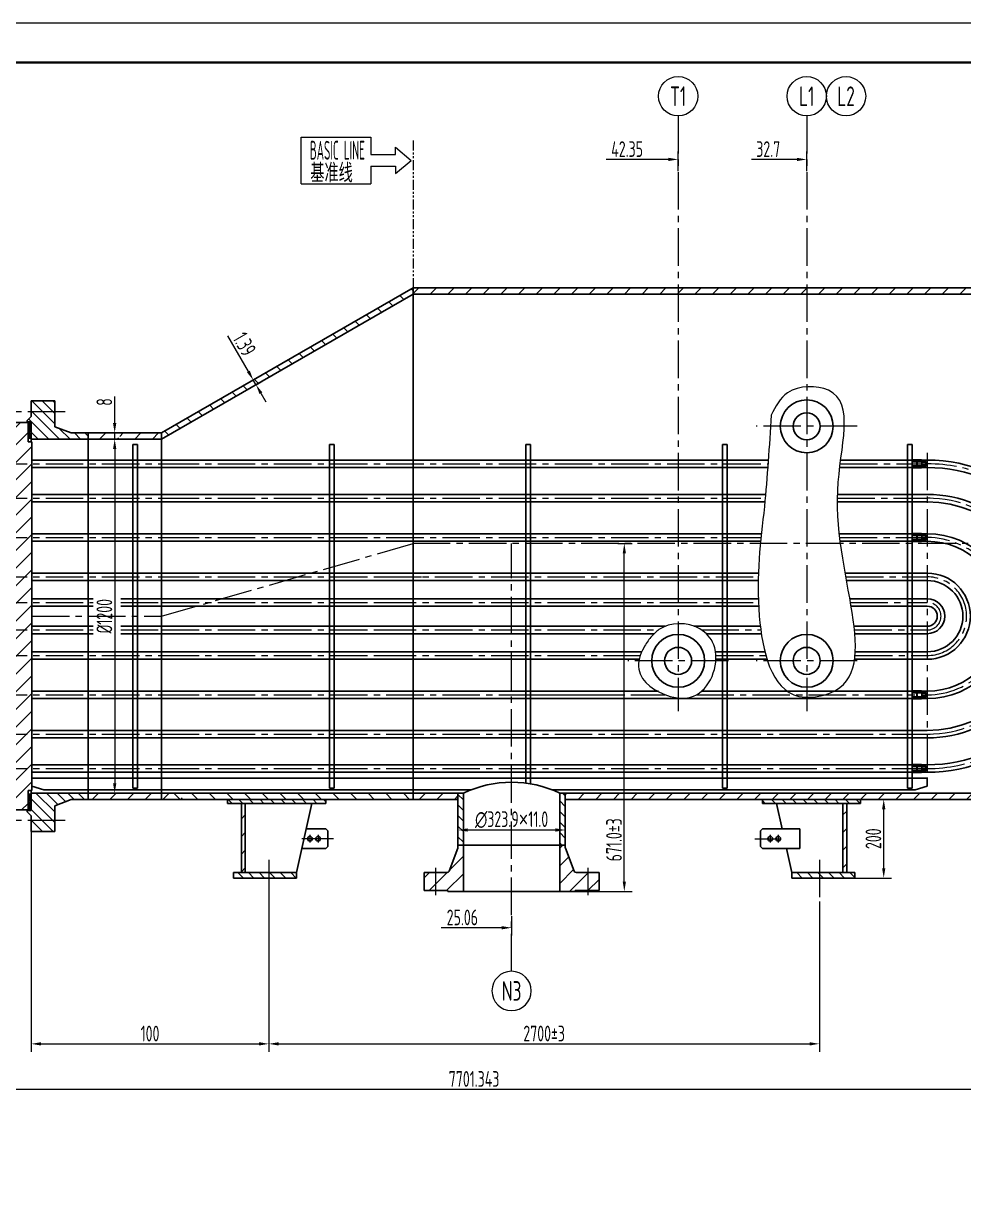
# Model space of a CAD drawing. Header units: millimetres. Extents: x 5765 to 6606, y -201 to 393.
# Drawn here: x 5956.1 to 6195.3, y 98 to 393.4 of the extents above; entities that cross this region are included whole.
import ezdxf
from ezdxf.enums import TextEntityAlignment as Align

# ---------------------------------------------------------------- set-up
doc = ezdxf.new("R2010")
doc.units = ezdxf.units.MM
doc.linetypes.add('CENTER2', pattern=[28.575, 19.05, -3.175, 3.175, -3.175])
doc.linetypes.add('PHANTOMX2', pattern=[5, 2.5, -0.5, 0.5, -0.5, 0.5, -0.5])
for name, color, linetype, lineweight in [('1粗实线', 7, 'Continuous', 35), ('2细实线', 3, 'Continuous', 13), ('3中心线', 1, 'CENTER2', 13), ('5（双点划线）', 2, 'PHANTOMX2', 20), ('6剖面线', 6, 'Continuous', 13), ('7文本', 2, 'Continuous', 13), ('8标注', 3, 'Continuous', 13), ('9图表', 4, 'Continuous', 13)]:
    doc.layers.add(name, color=color, linetype=linetype, lineweight=lineweight)
doc.styles.add('lanpec', font='bpec_e.shx', dxfattribs={"width": 0.75, "bigfont": 'hztxt.shx'})
doc.styles.add('lanpec-dim', font='bpec_e.shx', dxfattribs={"width": 0.75})
doc.dimstyles.new('lanpec', dxfattribs={"dimtxt": 4, "dimasz": 2.5, "dimexe": 2, "dimexo": 0, "dimtad": 1, "dimdsep": 46, "dimtxsty": 'lanpec-dim', "dimcen": 2.5, "dimclrd": 256, "dimclre": 256, "dimclrt": 256, "dimazin": 0, "dimtfac": 1, "dimtmove": 0, "dimatfit": 3, "dimfxl": 1, "dimlwd": -1, "dimlwe": -1, "dimarcsym": 0})
doc.dimstyles.new('lanpec$0', dxfattribs={"dimscale": 10, "dimtxt": 4, "dimasz": 2.5, "dimexe": 2, "dimexo": 0, "dimtad": 1, "dimdec": 1, "dimdsep": 46, "dimtxsty": 'lanpec-dim', "dimcen": 0.09, "dimclrd": 256, "dimclre": 256, "dimclrt": 256, "dimadec": 1, "dimazin": 0, "dimtfac": 0.707, "dimtdec": 1, "dimtmove": 0, "dimatfit": 3, "dimfxl": 1, "dimarcsym": 0})
pattern_1 = [(45, (-44.27, 3.9925), (-2.245064, 2.245064), [])]
pattern_2 = [(135, (4742.9942, 1221.4989), (-1.3470384, -1.3470384), [])]

# ---------------------------------------------------------------- blocks, each defined once
blk = doc.blocks.new('A1')
at = {"layer": '1粗实线'}
blk.add_lwpolyline([(-816, 10), (-10, 10), (-10, 584), (-816, 584)], close=True, dxfattribs=at)
at = {"layer": '9图表'}
blk.add_lwpolyline([(-841, 0), (0, 0), (0, 594), (-841, 594)], close=True, dxfattribs=at)
blk = doc.blocks.new('*D56')
at = {"layer": '8标注', "transparency": 16777216}
for p, q in [((6283.61, 261.1), (6283.61, 120.33)), ((5857.9, 242.64), (5857.9, 120.33)), ((5860.4, 122.33), (6281.11, 122.33))]:
    blk.add_line(p, q, dxfattribs=at)
for points in [[(5860.4, 122.75), (5860.4, 121.91), (5857.9, 122.33)], [(6281.11, 122.75), (6281.11, 121.91), (6283.61, 122.33)]]:
    blk.add_solid(points, dxfattribs=at)
at = {"layer": 'Defpoints', "color": 0, "transparency": 16777216}
for p in [(6283.61, 261.1), (5857.9, 242.64), (6283.61, 122.33)]:
    blk.add_point(p, dxfattribs=at)
at = {"layer": '8标注', "transparency": 16777216, "insert": (6070.75, 124.95), "char_height": 4, "attachment_point": 5, "style": 'lanpec-dim'}
blk.add_mtext('7701.343', dxfattribs=at)
blk = doc.blocks.new('管口号')
at = {"layer": '2细实线'}
blk.add_circle((0, 5), 5, dxfattribs=at)
at = {"layer": '7文本', "style": 'lanpec', "width": 0.75}
blk.add_attdef('N', text='', height=5, dxfattribs=at).set_placement((0, 5), align=Align.MIDDLE_CENTER)
blk = doc.blocks.new('*D54')
at = {"layer": '8标注', "transparency": 16777216}
for p, q in [((6107.35, 261.1), (6110.96, 261.1)), ((6108.96, 175.14), (6108.96, 258.6)), ((6096.49, 172.64), (6110.96, 172.64))]:
    blk.add_line(p, q, dxfattribs=at)
for points in [[(6108.55, 258.6), (6109.38, 258.6), (6108.96, 261.1)], [(6108.55, 175.14), (6109.38, 175.14), (6108.96, 172.64)]]:
    blk.add_solid(points, dxfattribs=at)
at = {"layer": 'Defpoints', "color": 0, "transparency": 16777216}
for p in [(6107.35, 261.1), (6108.96, 261.1), (6096.49, 172.64)]:
    blk.add_point(p, dxfattribs=at)
at = {"layer": '8标注', "transparency": 16777216, "insert": (6106.34, 185.75), "char_height": 4, "attachment_point": 5, "rotation": 90, "style": 'lanpec-dim'}
blk.add_mtext('671.0±3', dxfattribs=at)
blk = doc.blocks.new('*D60')
at = {"layer": '8标注', "transparency": 16777216}
for p, q in [((5958.1, 187.89), (5958.1, 131.87)), ((6018.56, 175.29), (6018.56, 131.87)), ((5960.6, 133.87), (6016.06, 133.87))]:
    blk.add_line(p, q, dxfattribs=at)
for points in [[(5960.6, 134.29), (5960.6, 133.45), (5958.1, 133.87)], [(6016.06, 134.29), (6016.06, 133.45), (6018.56, 133.87)]]:
    blk.add_solid(points, dxfattribs=at)
at = {"layer": 'Defpoints', "color": 0, "transparency": 16777216}
for p in [(5958.1, 187.89), (6018.56, 175.29), (6018.56, 133.87)]:
    blk.add_point(p, dxfattribs=at)
at = {"layer": '8标注', "transparency": 16777216, "insert": (5988.33, 136.49), "char_height": 4, "attachment_point": 5, "style": 'lanpec-dim'}
blk.add_mtext('100', dxfattribs=at)
blk = doc.blocks.new('*D61')
at = {"layer": '8标注', "transparency": 16777216}
for p, q in [((6018.56, 169.92), (6018.56, 131.87)), ((6158.57, 170.1), (6158.57, 131.87)), ((6021.06, 133.87), (6156.07, 133.87))]:
    blk.add_line(p, q, dxfattribs=at)
for points in [[(6021.06, 134.29), (6021.06, 133.45), (6018.56, 133.87)], [(6156.07, 134.29), (6156.07, 133.45), (6158.57, 133.87)]]:
    blk.add_solid(points, dxfattribs=at)
at = {"layer": 'Defpoints', "color": 0, "transparency": 16777216}
for p in [(6018.56, 169.92), (6158.57, 170.1), (6158.57, 133.87)]:
    blk.add_point(p, dxfattribs=at)
at = {"layer": '8标注', "transparency": 16777216, "insert": (6088.57, 136.5), "char_height": 4, "attachment_point": 5, "style": 'lanpec-dim'}
blk.add_mtext('2700%%P3', dxfattribs=at)
blk = doc.blocks.new('*D70')
at = {"layer": '8标注', "transparency": 16777216}
for p, q in [((6169.07, 196.04), (6176.94, 196.04)), ((6174.94, 178.54), (6174.94, 193.54)), ((6167.57, 176.04), (6176.94, 176.04))]:
    blk.add_line(p, q, dxfattribs=at)
for points in [[(6174.53, 193.54), (6175.36, 193.54), (6174.94, 196.04)], [(6174.53, 178.54), (6175.36, 178.54), (6174.94, 176.04)]]:
    blk.add_solid(points, dxfattribs=at)
at = {"layer": 'Defpoints', "color": 0, "transparency": 16777216}
for p in [(6169.07, 196.04), (6174.94, 196.04), (6167.57, 176.04)]:
    blk.add_point(p, dxfattribs=at)
at = {"layer": '8标注', "transparency": 16777216, "insert": (6172.32, 186.04), "char_height": 4, "attachment_point": 5, "rotation": 90, "style": 'lanpec-dim'}
blk.add_mtext('200', dxfattribs=at)
blk = doc.blocks.new('*D63')
at = {"layer": '8标注', "transparency": 16777216}
for p, q in [((6155.35, 355.84), (6155.35, 360.8)), ((6152.85, 358.8), (6141.33, 358.8))]:
    blk.add_line(p, q, dxfattribs=at)
blk.add_solid([(6152.85, 359.22), (6152.85, 358.39), (6155.35, 358.8)], dxfattribs=at)
at = {"layer": 'Defpoints', "color": 0, "transparency": 16777216}
for p in [(6155.35, 358.8), (6122.65, 355.84), (6155.35, 355.84)]:
    blk.add_point(p, dxfattribs=at)
at = {"layer": '8标注', "transparency": 16777216, "insert": (6145.57, 361.43), "char_height": 4, "attachment_point": 5, "style": 'lanpec-dim'}
blk.add_mtext('32.7', dxfattribs=at)
blk = doc.blocks.new('_None')
blk = doc.blocks.new('*D64')
at = {"layer": '8标注', "transparency": 16777216}
for p, q in [((6219.43, 355.84), (6219.43, 360.8)), ((6216.93, 358.8), (6198.54, 358.8))]:
    blk.add_line(p, q, dxfattribs=at)
blk.add_solid([(6216.93, 359.22), (6216.93, 358.39), (6219.43, 358.8)], dxfattribs=at)
at = {"layer": 'Defpoints', "color": 0, "transparency": 16777216}
for p in [(6219.43, 358.8), (6155.35, 355.84), (6219.43, 355.84)]:
    blk.add_point(p, dxfattribs=at)
at = {"layer": '8标注', "transparency": 16777216, "insert": (6203.83, 361.43), "char_height": 4, "attachment_point": 5, "style": 'lanpec-dim'}
blk.add_mtext('64.08', dxfattribs=at)
blk = doc.blocks.new('*D65')
at = {"layer": '8标注', "transparency": 16777216}
for p, q in [((5979.34, 287.64), (5981.34, 287.64)), ((5979.34, 285.14), (5979.34, 200.14)), ((5979.34, 197.64), (5981.34, 197.64))]:
    blk.add_line(p, q, dxfattribs=at)
for points in [[(5978.92, 285.14), (5979.76, 285.14), (5979.34, 287.64)], [(5978.92, 200.14), (5979.76, 200.14), (5979.34, 197.64)]]:
    blk.add_solid(points, dxfattribs=at)
at = {"layer": 'Defpoints', "color": 0, "transparency": 16777216}
for p in [(5979.34, 287.64), (5979.34, 197.64), (5979.34, 197.64)]:
    blk.add_point(p, dxfattribs=at)
at = {"layer": '8标注', "transparency": 16777216, "insert": (5976.72, 242.64), "char_height": 4, "attachment_point": 5, "rotation": 90, "style": 'lanpec-dim'}
blk.add_mtext('%%C1200', dxfattribs=at)
blk = doc.blocks.new('*D66')
at = {"layer": '8标注', "transparency": 16777216}
for p, q in [((5979.34, 291.74), (5979.34, 298.51)), ((5981.76, 289.24), (5977.34, 289.24)), ((5981.81, 287.64), (5977.34, 287.64)), ((5979.34, 287.64), (5979.34, 289.24)), ((5979.34, 285.14), (5979.34, 282.64))]:
    blk.add_line(p, q, dxfattribs=at)
for points in [[(5978.92, 291.74), (5979.76, 291.74), (5979.34, 289.24)], [(5978.92, 285.14), (5979.76, 285.14), (5979.34, 287.64)]]:
    blk.add_solid(points, dxfattribs=at)
at = {"layer": 'Defpoints', "color": 0, "transparency": 16777216}
for p in [(5979.34, 289.24), (5981.76, 289.24), (5981.81, 287.64)]:
    blk.add_point(p, dxfattribs=at)
at = {"layer": '8标注', "transparency": 16777216, "insert": (5976.71, 297.11), "char_height": 4, "attachment_point": 5, "rotation": 90, "style": 'lanpec-dim'}
blk.add_mtext('8', dxfattribs=at)
blk = doc.blocks.new('*D68')
at = {"layer": '8标注', "transparency": 16777216}
for p, q in [((6066.65, 188.26), (6066.65, 190.26)), ((6093.95, 189.56), (6093.95, 186.26)), ((6069.15, 188.26), (6091.45, 188.26))]:
    blk.add_line(p, q, dxfattribs=at)
for points in [[(6069.15, 188.67), (6069.15, 187.84), (6066.65, 188.26)], [(6091.45, 188.67), (6091.45, 187.84), (6093.95, 188.26)]]:
    blk.add_solid(points, dxfattribs=at)
at = {"layer": 'Defpoints', "color": 0, "transparency": 16777216}
for p in [(6093.95, 189.56), (6066.65, 188.26), (6093.95, 188.26)]:
    blk.add_point(p, dxfattribs=at)
at = {"layer": '8标注', "transparency": 16777216, "insert": (6080.3, 190.88), "char_height": 4, "attachment_point": 5, "style": 'lanpec-dim'}
blk.add_mtext('∅323.9{\\fArial|b0|i0|c0|p34;×}11.0', dxfattribs=at)
blk = doc.blocks.new('*D72')
at = {"layer": '8标注', "transparency": 16777216}
for p, q in [((6013.34, 304.86), (6008.08, 313.98)), ((6014.59, 302.7), (6016.33, 303.7)), ((6015.29, 301.5), (6014.59, 302.7)), ((6015.29, 301.5), (6017.02, 302.5)), ((6016.54, 299.33), (6017.79, 297.17))]:
    blk.add_line(p, q, dxfattribs=at)
for points in [[(6013.71, 305.07), (6012.98, 304.65), (6014.59, 302.7)], [(6016.9, 299.54), (6016.18, 299.12), (6015.29, 301.5)]]:
    blk.add_solid(points, dxfattribs=at)
at = {"layer": 'Defpoints', "color": 0, "transparency": 16777216}
for p in [(6014.59, 302.7), (6014.59, 302.7), (6015.29, 301.5)]:
    blk.add_point(p, dxfattribs=at)
at = {"layer": '8标注', "transparency": 16777216, "insert": (6012.36, 311.81), "char_height": 4, "attachment_point": 5, "rotation": 300, "style": 'lanpec-dim'}
blk.add_mtext('1.39', dxfattribs=at)
blk = doc.blocks.new('*D69')
at = {"layer": '8标注', "transparency": 16777216}
for p, q in [((6122.65, 355.84), (6122.65, 360.8)), ((6120.15, 358.8), (6104.32, 358.8))]:
    blk.add_line(p, q, dxfattribs=at)
blk.add_solid([(6120.15, 359.22), (6120.15, 358.39), (6122.65, 358.8)], dxfattribs=at)
at = {"layer": 'Defpoints', "color": 0, "transparency": 16777216}
for p in [(6122.65, 358.8), (6080.3, 355.84), (6122.65, 355.84)]:
    blk.add_point(p, dxfattribs=at)
at = {"layer": '8标注', "transparency": 16777216, "insert": (6109.67, 361.43), "char_height": 4, "attachment_point": 5, "style": 'lanpec-dim'}
blk.add_mtext('42.35', dxfattribs=at)
blk = doc.blocks.new('*D74')
at = {"layer": '8标注', "transparency": 16777216}
for p, q in [((6080.3, 166.36), (6080.3, 161.4)), ((6077.8, 163.4), (6062.42, 163.4))]:
    blk.add_line(p, q, dxfattribs=at)
blk.add_solid([(6077.8, 163.81), (6077.8, 162.98), (6080.3, 163.4)], dxfattribs=at)
at = {"layer": 'Defpoints', "color": 0, "transparency": 16777216}
for p in [(6055.24, 166.36), (6080.3, 166.36), (6080.3, 163.4)]:
    blk.add_point(p, dxfattribs=at)
at = {"layer": '8标注', "transparency": 16777216, "insert": (6067.77, 166.02), "char_height": 4, "attachment_point": 5, "style": 'lanpec-dim'}
blk.add_mtext('25.06', dxfattribs=at)
blk = doc.blocks.new('*D75')
at = {"layer": '8标注', "transparency": 16777216}
for p, q in [((6219.4, 161.25), (6219.4, 166.22)), ((6216.9, 164.22), (6198.51, 164.22))]:
    blk.add_line(p, q, dxfattribs=at)
blk.add_solid([(6216.9, 164.63), (6216.9, 163.8), (6219.4, 164.22)], dxfattribs=at)
at = {"layer": 'Defpoints', "color": 0, "transparency": 16777216}
for p in [(6219.4, 164.22), (6155.32, 161.25), (6219.4, 161.25)]:
    blk.add_point(p, dxfattribs=at)
at = {"layer": '8标注', "transparency": 16777216, "insert": (6203.8, 166.84), "char_height": 4, "attachment_point": 5, "style": 'lanpec-dim'}
blk.add_mtext('64.08', dxfattribs=at)

msp = doc.modelspace()

# ---------------------------------------------------------------- hatches: boundary and pattern name
at = {"layer": '6剖面线'}
h = msp.add_hatch(dxfattribs=at)
h.set_pattern_fill('ANSI31', color=256, angle=90, style=0)
h.set_pattern_definition([(135, (-44.27, 3.9925), (-2.245064, -2.245064), [])])
h.paths.add_polyline_path([(6055.24, 324.562), (6055.24, 326.162), (5991.282, 289.236), (5991.282, 287.636)])
h.paths.add_polyline_path([(6055.24, 197.636), (5991.282, 197.636), (5991.282, 196.036), (6055.24, 196.036)])
h = msp.add_hatch(dxfattribs=at)
h.set_pattern_fill('ANSI31', color=256, style=0)
h.set_pattern_definition(pattern_1)
h.paths.add_polyline_path([(6055.24, 326.162), (6055.24, 324.562), (6066.65, 324.562), (6066.65, 326.162)])
h.paths.add_polyline_path([(6155.35, 324.562), (6155.35, 326.162), (6122.65, 326.162), (6122.65, 324.562)])
h.paths.add_polyline_path([(6122.65, 324.562), (6122.65, 326.162), (6066.74, 326.162), (6066.74, 324.562), (6104.2, 324.562)])
h.paths.add_polyline_path([(6155.35, 326.162), (6155.35, 324.562), (6217.296, 324.562), (6217.296, 326.162)])
edge = h.paths.add_edge_path()
edge.add_arc((6229.393, 325.783), 1.221, 215, 325)
edge.add_arc((6231.393, 325.783), 1.221, 215, 325)
edge.add_arc((6233.393, 325.783), 1.221, 215, 325)
edge.add_arc((6235.393, 325.783), 1.221, 215, 325)
edge.add_arc((6237.393, 325.783), 1.221, 215, 325)
edge.add_arc((6239.393, 325.783), 1.221, 215, 325)
edge.add_arc((6241.393, 325.783), 1.221, 215, 325)
edge.add_arc((6243.393, 325.783), 1.221, 215, 325)
edge.add_arc((6245.393, 325.783), 1.221, 215, 325)
edge.add_arc((6247.308, 325.798), 1.161, 218.01279, 293.62705)
edge.add_line((6247.773, 324.734), (6247.773, 326.162))
edge.add_line((6247.773, 326.162), (6223.669, 326.162))
edge.add_arc((6224.583, 325.993), 0.93, 169.50347, 258.19859)
edge.add_arc((6225.393, 325.783), 1.221, 215, 325)
edge.add_arc((6227.393, 325.783), 1.221, 215, 325)
edge = h.paths.add_edge_path()
edge.add_arc((6225.393, 325.783), 1.221, 215, 270.0687, ccw=False)
edge.add_arc((6224.583, 325.993), 0.93, 169.50347, 258.19859, ccw=False)
edge.add_line((6223.669, 326.162), (6221.568, 326.162))
edge.add_line((6221.568, 326.162), (6221.568, 324.562))
edge.add_line((6221.568, 324.562), (6225.394, 324.562))
h = msp.add_hatch(dxfattribs=at)
h.set_pattern_fill('ANSI31', color=256, scale=0.6, angle=90, style=0)
h.set_pattern_definition([(135, (-65361.3123, -31488.0769), (-1.34703842, -1.34703842), [])])
h.paths.add_polyline_path([(5958.102, 297.386), (5958.102, 294.636), (5964.102, 294.636), (5964.102, 297.386)])
h.paths.add_polyline_path([(5958.102, 294.636), (5958.102, 293.386), (5957.102, 292.386), (5957.102, 292.036), (5958.102, 292.036), (5958.102, 287.636), (5972.602, 287.636), (5972.602, 289.236), (5968.302, 289.236), (5964.102, 290.836), (5964.102, 294.636)])
h = msp.add_hatch(dxfattribs=at)
h.set_pattern_fill('ANSI31', color=256, style=0)
h.set_pattern_definition([(45, (6016.631, 1228.719), (-2.245064, 2.245064), [])])
h.paths.add_polyline_path([(5958.302, 286.986), (5957.302, 286.986), (5957.302, 291.886), (5949.802, 291.886), (5949.802, 287.886), (5949.802, 286.986), (5948.802, 286.986), (5948.802, 198.286), (5949.802, 198.286), (5949.802, 193.386), (5957.302, 193.386), (5957.302, 197.386), (5957.302, 198.286), (5958.302, 198.286)])
h = msp.add_hatch(dxfattribs=at)
h.set_pattern_fill('ANSI37', color=256, scale=0.1, style=0)
h.set_pattern_definition([(45, (4734.51357, 1221.49885), (-0.2245064, 0.2245064), []), (135, (4734.51357, 1221.49885), (-0.2245064, -0.2245064), [])])
h.paths.add_polyline_path([(5958.102, 291.886), (5957.302, 291.886), (5957.302, 287.886), (5958.102, 287.886)])
h = msp.add_hatch(dxfattribs=at)
h.set_pattern_fill('ANSI31', color=256, style=0)
h.set_pattern_definition([(45, (-15.15, 3.9925), (-2.245064, 2.245064), [])])
edge = h.paths.add_edge_path()
edge.add_line((5980.679, 289.236), (5972.602, 289.236))
edge.add_line((5972.602, 289.236), (5972.602, 287.636))
edge.add_line((5972.602, 287.636), (5980.617, 287.636))
edge.add_arc((5979.458, 287.253), 1.221, 18.27522, 55)
edge.add_arc((5979.458, 289.253), 1.221, 305, 359.1933)
h.paths.add_polyline_path([(5996.502, 197.636), (5972.602, 197.636), (5972.602, 196.036), (5996.502, 196.036)])
edge = h.paths.add_edge_path()
edge.add_line((5991.282, 287.636), (5991.282, 289.236))
edge.add_line((5991.282, 289.236), (5980.679, 289.236))
edge.add_arc((5979.458, 289.253), 1.221, 305, 359.1933, ccw=False)
edge.add_arc((5979.458, 287.253), 1.221, 18.27522, 55, ccw=False)
edge.add_line((5980.617, 287.636), (5991.282, 287.636))
h = msp.add_hatch(dxfattribs=at)
h.set_pattern_fill('ANSI31', color=256, scale=0.6, angle=90, style=0)
h.set_pattern_definition([(135, (6016.6309, 1228.719), (-1.3470384, -1.3470384), [])])
h.paths.add_polyline_path([(5958.102, 190.636), (5958.102, 187.886), (5964.102, 187.886), (5964.102, 190.636)])
h.paths.add_polyline_path([(5964.102, 194.436), (5968.302, 196.036), (5972.602, 196.036), (5972.602, 197.636), (5958.102, 197.636), (5958.102, 193.236), (5957.102, 193.236), (5957.102, 192.886), (5958.102, 191.886), (5958.102, 190.636), (5964.102, 190.636)])
h = msp.add_hatch(dxfattribs=at)
h.set_pattern_fill('ANSI37', color=256, scale=0.1, style=0)
h.set_pattern_definition([(225, (77268.4165, 31973.34857), (0.224506403, -0.224506403), []), (315, (77268.4165, 31973.34857), (0.224506403, 0.224506403), [])])
h.paths.add_polyline_path([(5958.102, 197.386), (5957.302, 197.386), (5957.302, 193.386), (5958.102, 193.386)])
h = msp.add_hatch(dxfattribs=at)
h.set_pattern_fill('ANSI31', color=256, scale=0.6, angle=90, style=0)
h.set_pattern_definition(pattern_2)
h.paths.add_polyline_path([(6033.062, 195.036), (6033.062, 196.036), (6008.062, 196.036), (6008.062, 195.036)])
h = msp.add_hatch(dxfattribs=at)
h.set_pattern_fill('ANSI31', color=256, style=0)
h.set_pattern_definition([(45, (4742.9942, 1221.499), (-2.245064, 2.245064), [])])
h.paths.add_polyline_path([(6012.562, 195.036), (6011.562, 195.036), (6011.562, 177.436), (6012.562, 177.436)])
h = msp.add_hatch(dxfattribs=at)
h.set_pattern_fill('ANSI31', color=256, style=0)
h.set_pattern_definition(pattern_1)
h.paths.add_polyline_path([(6247.773, 197.636), (6233.082, 197.636), (6233.082, 196.036), (6247.773, 196.036)])
h.paths.add_polyline_path([(6093.95, 197.636), (6093.95, 196.036), (6205.782, 196.036), (6205.782, 197.636)])
h.paths.add_polyline_path([(6066.65, 196.036), (6066.65, 197.636), (6055.24, 197.636), (6055.24, 196.036)])
h = msp.add_hatch(dxfattribs=at)
h.set_pattern_fill('ANSI31', color=256, scale=0.6, angle=90, style=0)
h.set_pattern_definition([(135, (6066.4106, 334.9526), (-1.347038, -1.347038), [])])
h.paths.add_polyline_path([(6068.05, 184.436), (6066.65, 184.436), (6066.65, 197.636), (6068.05, 197.636)])
h.paths.add_polyline_path([(6093.95, 184.436), (6092.55, 184.436), (6092.55, 197.636), (6093.95, 197.636)])
h = msp.add_hatch(dxfattribs=at)
h.set_pattern_fill('ANSI31', color=256, scale=0.6, angle=90, style=0)
h.set_pattern_definition([(135, (6157.621, 195.582), (-1.34704, -1.34704), [])])
h.paths.add_polyline_path([(6161.435, 196.036), (6156.179, 196.036), (6156.179, 195.036), (6161.435, 195.036)])
h.paths.add_polyline_path([(6156.179, 195.036), (6156.179, 196.036), (6144.07, 196.036), (6144.07, 195.036)])
h.paths.add_polyline_path([(6161.435, 196.036), (6161.435, 195.036), (6169.07, 195.036), (6169.07, 196.036)])
h = msp.add_hatch(dxfattribs=at)
h.set_pattern_fill('ANSI31', color=256, style=0)
h.set_pattern_definition([(45, (4742.372, 1221.499), (-2.245064, 2.245064), [])])
h.paths.add_polyline_path([(6165.57, 195.036), (6164.57, 195.036), (6164.57, 177.436), (6165.57, 177.436)])
h = msp.add_hatch(dxfattribs=at)
h.set_pattern_fill('ANSI31', color=256, style=0)
h.set_pattern_definition([(45, (6099.0402, 347.295), (-2.245064, 2.245064), [])])
h.paths.add_polyline_path([(6099.67, 172.836), (6098.17, 172.836), (6098.17, 177.446), (6099.67, 177.446)])
h.paths.add_polyline_path([(6101.17, 172.836), (6099.67, 172.836), (6099.67, 177.446), (6101.17, 177.446)])
h.paths.add_polyline_path([(6098.17, 172.836), (6096.49, 172.836), (6096.49, 172.636), (6092.55, 172.636), (6092.55, 184.436), (6093.95, 184.436), (6093.95, 183.828, 0.09138), (6093.983, 183.65), (6096.227, 177.768, 0.3110597), (6096.694, 177.446), (6098.17, 177.446)])
h.paths.add_polyline_path([(6102.55, 172.836), (6101.17, 172.836), (6101.17, 177.446), (6102.55, 177.446)])
h.paths.add_polyline_path([(6068.05, 172.636), (6064.11, 172.636), (6064.11, 172.836), (6060.93, 172.836), (6060.93, 177.446), (6063.906, 177.446, 0.3110597), (6064.373, 177.768), (6066.617, 183.65, 0.09138), (6066.65, 183.828), (6066.65, 184.436), (6068.05, 184.436)])
h.paths.add_polyline_path([(6060.93, 172.836), (6058.05, 172.836), (6058.05, 177.446), (6060.93, 177.446)])
h = msp.add_hatch(dxfattribs=at)
h.set_pattern_fill('ANSI31', color=256, scale=0.6, angle=90, style=0)
h.set_pattern_definition(pattern_2)
h.paths.add_polyline_path([(6018.562, 176.036), (6018.562, 177.436), (6009.562, 177.436), (6009.562, 176.036)])
h.paths.add_polyline_path([(6025.562, 176.036), (6025.562, 177.436), (6018.562, 177.436), (6018.562, 176.036)])
h = msp.add_hatch(dxfattribs=at)
h.set_pattern_fill('ANSI31', color=256, scale=0.6, angle=90, style=0)
h.set_pattern_definition([(135, (4742.372, 1221.4989), (-1.3470384, -1.3470384), [])])
h.paths.add_polyline_path([(6167.57, 176.036), (6167.57, 177.436), (6158.57, 177.436), (6158.57, 176.036)])
h.paths.add_polyline_path([(6158.57, 176.036), (6158.57, 177.436), (6151.57, 177.436), (6151.57, 176.036)])

# ---------------------------------------------------------------- linework, layer by layer
for p, q in [((5991.282, 289.236), (6055.24, 326.162)), ((6055.24, 326.162), (6055.24, 196.036)), ((6055.24, 326.162), (6217.296, 326.162)), ((5991.282, 287.636), (6055.24, 324.562)), ((6055.24, 324.562), (6218.016, 324.562)), ((5958.102, 297.386), (5958.102, 293.386)), ((5964.102, 297.386), (5958.102, 297.386)), ((5964.102, 297.386), (5964.102, 290.836)), ((5957.102, 292.386), (5958.102, 293.386)), ((5949.802, 291.886), (5957.302, 291.886)), ((5957.102, 292.386), (5957.102, 291.886)), ((5957.102, 292.036), (5958.102, 292.036)), ((5957.302, 291.886), (5957.302, 286.986)), ((5958.102, 292.036), (5958.102, 286.986)), ((5968.302, 289.236), (5964.102, 290.836)), ((5958.302, 286.986), (5957.302, 286.986)), ((5972.602, 287.636), (5958.102, 287.636)), ((5958.302, 286.986), (5958.302, 198.286)), ((5972.602, 289.236), (5968.302, 289.236)), ((5972.602, 289.236), (5972.602, 242.636)), ((5972.602, 289.236), (5991.282, 289.236)), ((5972.602, 287.636), (5991.282, 287.636)), ((5991.282, 289.236), (5991.282, 242.636)), ((5983.937, 286.336), (5983.937, 198.936)), ((5983.937, 286.336), (5985.137, 286.336)), ((5985.137, 286.336), (5985.137, 198.936)), ((6033.936, 286.336), (6033.936, 198.936)), ((6033.936, 286.336), (6035.136, 286.336)), ((6035.136, 286.336), (6035.136, 198.936)), ((6083.936, 286.336), (6083.936, 200.173)), ((6083.936, 286.336), (6085.136, 286.336)), ((6085.136, 286.336), (6085.136, 199.992)), ((6133.935, 286.336), (6133.935, 198.936)), ((6133.935, 286.336), (6135.135, 286.336)), ((6135.135, 286.336), (6135.135, 198.936)), ((6180.973, 198.936), (6180.973, 286.336)), ((6180.973, 286.336), (6182.173, 286.336)), ((6182.173, 198.936), (6182.173, 286.336)), ((5958.302, 282.336), (5991.282, 282.336)), ((5991.282, 282.336), (6145.58, 282.336)), ((6163.999, 282.336), (6182.173, 282.336)), ((6182.173, 282.336), (6186.023, 282.336)), ((6182.173, 280.636), (6182.173, 282.136)), ((6183.322, 282.386), (6182.244, 282.386)), ((6183.322, 281.886), (6182.244, 281.886)), ((6183.322, 280.886), (6182.244, 280.886)), ((6183.393, 280.636), (6183.393, 282.136)), ((6183.393, 280.636), (6183.393, 282.136)), ((6184.542, 282.386), (6183.464, 282.386)), ((6184.542, 281.886), (6183.464, 281.886)), ((6184.542, 280.886), (6183.464, 280.886)), ((6184.613, 280.636), (6184.613, 282.136)), ((6184.613, 281.986), (6185.613, 281.986)), ((6184.613, 281.786), (6185.813, 281.786)), ((6185.813, 280.986), (6184.613, 280.986)), ((6185.613, 280.786), (6184.613, 280.786)), ((6185.613, 281.986), (6185.813, 281.786)), ((6185.613, 281.986), (6185.613, 280.786)), ((6185.813, 280.986), (6185.613, 280.786)), ((6185.813, 281.786), (6185.813, 280.986)), ((5958.302, 280.436), (5991.282, 280.436)), ((5991.282, 280.436), (6145.441, 280.436)), ((6163.758, 280.436), (6182.173, 280.436)), ((6182.173, 280.436), (6186.023, 280.436)), ((6183.322, 280.386), (6182.244, 280.386)), ((6184.542, 280.386), (6183.464, 280.386)), ((5958.302, 273.586), (5991.282, 273.586)), ((5991.282, 273.586), (6144.875, 273.586)), ((6163.194, 273.586), (6182.173, 273.586)), ((6182.173, 273.586), (6186.023, 273.586)), ((5958.302, 271.686), (5991.282, 271.686)), ((5991.282, 271.686), (6144.695, 271.686)), ((6163.172, 271.686), (6182.173, 271.686)), ((6182.173, 271.686), (6186.023, 271.686)), ((5958.302, 263.586), (5991.282, 263.586)), ((5991.282, 263.586), (6143.836, 263.586)), ((6163.668, 263.586), (6182.173, 263.586)), ((6182.173, 263.586), (6186.023, 263.586)), ((6182.173, 261.886), (6182.173, 263.386)), ((6183.322, 263.636), (6182.244, 263.636)), ((6183.322, 263.136), (6182.244, 263.136)), ((6183.393, 261.886), (6183.393, 263.386)), ((6183.393, 261.886), (6183.393, 263.386)), ((6184.542, 263.636), (6183.464, 263.636)), ((6184.542, 263.136), (6183.464, 263.136)), ((6184.613, 261.886), (6184.613, 263.386)), ((6184.613, 263.236), (6185.613, 263.236)), ((6184.613, 263.036), (6185.813, 263.036)), ((6185.613, 263.236), (6185.813, 263.036)), ((6185.613, 263.236), (6185.613, 262.036)), ((6185.813, 263.036), (6185.813, 262.236)), ((5958.302, 261.686), (5991.282, 261.686)), ((5991.282, 261.686), (6143.641, 261.686)), ((6163.895, 261.686), (6182.173, 261.686)), ((6182.173, 261.686), (6186.023, 261.686)), ((6183.322, 262.136), (6182.244, 262.136)), ((6183.322, 261.636), (6182.244, 261.636)), ((6184.542, 262.136), (6183.464, 262.136)), ((6184.542, 261.636), (6183.464, 261.636)), ((6185.813, 262.236), (6184.613, 262.236)), ((6185.613, 262.036), (6184.613, 262.036)), ((6185.813, 262.236), (6185.613, 262.036)), ((5958.302, 253.586), (5991.282, 253.586)), ((5958.302, 251.686), (5991.282, 251.686)), ((5991.282, 253.586), (6143.055, 253.586)), ((5991.282, 251.686), (6143, 251.686)), ((6165.162, 253.586), (6182.173, 253.586)), ((6165.501, 251.686), (6182.173, 251.686)), ((6182.173, 253.586), (6186.023, 253.586)), ((6182.173, 251.686), (6186.023, 251.686)), ((5958.302, 247.086), (5973.87, 247.086)), ((5980.87, 247.086), (5991.282, 247.086)), ((5991.282, 247.086), (6143.029, 247.086)), ((6166.328, 247.086), (6182.173, 247.086)), ((6182.173, 247.086), (6186.023, 247.086)), ((5958.302, 245.186), (5973.87, 245.186)), ((5972.602, 242.636), (5972.602, 196.036)), ((5980.87, 245.186), (5991.282, 245.186)), ((5991.282, 245.186), (6143.113, 245.186)), ((5991.282, 242.636), (5991.282, 196.036)), ((6166.655, 245.186), (6182.173, 245.186)), ((6182.173, 245.186), (6186.023, 245.186)), ((5958.302, 240.086), (5973.87, 240.086)), ((5980.87, 240.086), (5991.282, 240.086)), ((5991.282, 240.086), (6119.376, 240.086)), ((6126.666, 240.086), (6143.55, 240.086)), ((6167.399, 240.086), (6182.173, 240.086)), ((6182.173, 240.086), (6186.023, 240.086)), ((5958.302, 238.186), (5973.87, 238.186)), ((5980.87, 238.186), (5991.282, 238.186)), ((5991.282, 238.186), (6116.551, 238.186)), ((6129.801, 238.186), (6143.804, 238.186)), ((6167.592, 238.186), (6182.173, 238.186)), ((6182.173, 238.186), (6186.023, 238.186)), ((5958.302, 233.586), (5991.282, 233.586)), ((5991.282, 233.586), (6113.386, 233.586)), ((6132.166, 233.586), (6144.709, 233.586)), ((6167.713, 233.586), (6182.173, 233.586)), ((6182.173, 233.586), (6186.023, 233.586)), ((5958.302, 231.686), (5991.282, 231.686)), ((5991.282, 231.686), (6112.765, 231.686)), ((6132.263, 231.686), (6145.248, 231.686)), ((6167.541, 231.686), (6182.173, 231.686)), ((6182.173, 231.686), (6186.023, 231.686)), ((6085.136, 225.6), (6085.136, 220.636)), ((5958.302, 223.586), (5991.282, 223.586)), ((5958.302, 221.686), (5991.282, 221.686)), ((5991.282, 223.586), (6108.935, 223.586)), ((5991.282, 221.686), (6182.173, 221.686)), ((6083.434, 223.586), (6117.651, 223.586)), ((6128.664, 223.586), (6182.173, 223.586)), ((6182.173, 223.586), (6186.023, 223.586)), ((6182.173, 221.886), (6182.173, 223.386)), ((6182.173, 221.686), (6186.023, 221.686)), ((6183.322, 223.636), (6182.244, 223.636)), ((6183.322, 223.136), (6182.244, 223.136)), ((6183.322, 222.136), (6182.244, 222.136)), ((6183.322, 221.636), (6182.244, 221.636)), ((6183.393, 221.886), (6183.393, 223.386)), ((6183.393, 221.886), (6183.393, 223.386)), ((6184.542, 223.636), (6183.464, 223.636)), ((6184.542, 223.136), (6183.464, 223.136)), ((6184.542, 222.136), (6183.464, 222.136)), ((6184.542, 221.636), (6183.464, 221.636)), ((6184.613, 221.886), (6184.613, 223.386)), ((6184.613, 223.236), (6185.613, 223.236)), ((6184.613, 223.036), (6185.813, 223.036)), ((6185.813, 222.236), (6184.613, 222.236)), ((6185.613, 222.036), (6184.613, 222.036)), ((6185.613, 223.236), (6185.813, 223.036)), ((6185.613, 223.236), (6185.613, 222.036)), ((6185.813, 222.236), (6185.613, 222.036)), ((6185.813, 223.036), (6185.813, 222.236)), ((5958.302, 213.586), (5991.282, 213.586)), ((5991.282, 213.586), (6182.173, 213.586)), ((6182.173, 213.586), (6186.023, 213.586)), ((5958.302, 211.686), (5991.282, 211.686)), ((5991.282, 211.686), (6182.173, 211.686)), ((6182.173, 211.686), (6186.023, 211.686)), ((5958.302, 204.836), (5991.282, 204.836)), ((5991.282, 204.836), (6182.173, 204.836)), ((6182.173, 204.836), (6186.023, 204.836)), ((6182.173, 203.136), (6182.173, 204.636)), ((6183.322, 204.886), (6182.244, 204.886)), ((6183.322, 204.386), (6182.244, 204.386)), ((6183.393, 203.136), (6183.393, 204.636)), ((6183.393, 203.136), (6183.393, 204.636)), ((6184.542, 204.886), (6183.464, 204.886)), ((6184.542, 204.386), (6183.464, 204.386)), ((6184.613, 203.136), (6184.613, 204.636)), ((6184.613, 204.486), (6185.613, 204.486)), ((6184.613, 204.286), (6185.813, 204.286)), ((6185.613, 204.486), (6185.813, 204.286)), ((6185.613, 204.486), (6185.613, 203.286)), ((6185.813, 204.286), (6185.813, 203.486)), ((5958.302, 202.936), (5991.282, 202.936)), ((5958.302, 201.436), (5991.282, 201.436)), ((5991.282, 202.936), (6182.173, 202.936)), ((5991.282, 201.436), (6185.973, 201.436)), ((6182.173, 202.936), (6186.023, 202.936)), ((6182.173, 201.436), (6185.973, 201.436)), ((6183.322, 203.386), (6182.244, 203.386)), ((6183.322, 202.886), (6182.244, 202.886)), ((6184.542, 203.386), (6183.464, 203.386)), ((6184.542, 202.886), (6183.464, 202.886)), ((6185.813, 203.486), (6184.613, 203.486)), ((6185.613, 203.286), (6184.613, 203.286)), ((6185.813, 203.486), (6185.613, 203.286)), ((6185.973, 201.436), (6185.973, 199.436)), ((5958.302, 198.286), (5957.302, 198.286)), ((5957.302, 193.386), (5957.302, 198.286)), ((5958.102, 193.236), (5958.102, 198.286)), ((5958.302, 199.436), (5961.302, 198.436)), ((5961.302, 198.436), (5991.282, 198.436)), ((5983.937, 198.936), (5985.137, 198.936)), ((5991.282, 198.436), (6055.24, 198.436)), ((6033.936, 198.936), (6035.136, 198.936)), ((6069.893, 198.436), (6046.521, 198.436)), ((6182.973, 198.436), (6090.707, 198.436)), ((6133.935, 198.936), (6135.135, 198.936)), ((6180.973, 198.936), (6182.173, 198.936)), ((6180.973, 198.936), (6182.173, 198.936)), ((6185.973, 199.436), (6182.973, 198.436)), ((5972.602, 197.636), (5958.102, 197.636)), ((5968.302, 196.036), (5964.102, 194.436)), ((5972.602, 196.036), (5968.302, 196.036)), ((5972.602, 197.636), (5991.282, 197.636)), ((5972.602, 196.036), (5991.282, 196.036)), ((5991.282, 197.636), (6068.05, 197.636)), ((5991.282, 196.036), (6066.65, 196.036)), ((6008.062, 195.036), (6008.062, 196.036)), ((6033.062, 195.036), (6008.062, 195.036)), ((6011.562, 177.436), (6011.562, 195.036)), ((6012.562, 177.436), (6012.562, 195.036)), ((6025.562, 177.436), (6029.454, 195.036)), ((6033.062, 195.036), (6033.062, 196.036)), ((6066.65, 184.436), (6066.65, 197.636)), ((6066.65, 184.436), (6066.65, 197.636)), ((6068.05, 197.636), (6068.05, 172.636)), ((6092.55, 197.636), (6104.2, 197.636)), ((6092.55, 197.636), (6092.55, 172.636)), ((6092.55, 197.636), (6207.182, 197.636)), ((6093.95, 184.436), (6093.95, 197.636)), ((6093.95, 184.436), (6093.95, 197.636)), ((6093.95, 196.036), (6104.2, 196.036)), ((6093.95, 196.036), (6205.782, 196.036)), ((6144.07, 195.036), (6144.07, 196.036)), ((6144.07, 195.036), (6156.179, 195.036)), ((6149.115, 188.536), (6147.678, 195.036)), ((6156.179, 195.036), (6169.07, 195.036)), ((6164.57, 177.436), (6164.57, 195.036)), ((6165.57, 177.436), (6165.57, 195.036)), ((6169.07, 195.036), (6169.07, 196.036)), ((5949.802, 193.386), (5957.302, 193.386)), ((5957.102, 192.886), (5957.102, 193.386)), ((5957.102, 193.236), (5958.102, 193.236)), ((5957.102, 192.886), (5958.102, 191.886)), ((5964.102, 194.436), (5964.102, 187.886)), ((5958.102, 187.886), (5958.102, 191.886)), ((5964.102, 187.886), (5958.102, 187.886)), ((6066.617, 183.65), (6064.373, 177.768)), ((6093.95, 184.436), (6066.65, 184.436)), ((6066.65, 184.436), (6066.65, 183.828)), ((6093.95, 184.436), (6093.95, 183.828)), ((6093.983, 183.65), (6096.227, 177.768)), ((6151.57, 177.436), (6150.221, 183.536)), ((6009.562, 177.436), (6025.562, 177.436)), ((6009.562, 177.436), (6009.562, 176.036)), ((6025.562, 177.436), (6025.562, 176.036)), ((6058.05, 177.446), (6058.05, 172.836)), ((6058.05, 177.446), (6063.906, 177.446)), ((6102.55, 177.446), (6096.694, 177.446)), ((6102.55, 177.446), (6102.55, 172.836)), ((6167.57, 177.436), (6151.57, 177.436)), ((6151.57, 177.436), (6151.57, 176.036)), ((6167.57, 177.436), (6167.57, 176.036)), ((6009.562, 176.036), (6025.562, 176.036)), ((6009.562, 176.036), (6025.562, 176.036)), ((6167.57, 176.036), (6151.57, 176.036)), ((6167.57, 176.036), (6151.57, 176.036)), ((6058.05, 172.836), (6064.11, 172.836)), ((6064.11, 172.836), (6064.11, 172.636)), ((6064.11, 172.636), (6096.49, 172.636)), ((6102.55, 172.836), (6096.49, 172.836)), ((6096.49, 172.836), (6096.49, 172.636))]:
    msp.add_line(p, q)
at = {"ltscale": 2}
for p, q in [((6028.017, 188.536), (6033.062, 188.536)), ((6033.562, 188.036), (6033.062, 188.536)), ((6033.562, 188.036), (6033.562, 184.036)), ((6143.57, 188.036), (6144.07, 188.536)), ((6143.57, 188.036), (6143.57, 184.036)), ((6153.57, 188.536), (6144.07, 188.536)), ((6153.57, 183.536), (6153.57, 188.536)), ((6033.062, 183.536), (6026.911, 183.536)), ((6033.562, 184.036), (6033.062, 183.536)), ((6143.57, 184.036), (6144.07, 183.536)), ((6144.07, 183.536), (6153.57, 183.536))]:
    msp.add_line(p, q, dxfattribs=at)
for points in [[(5957.302, 291.886), (5958.102, 291.886), (5958.102, 287.886), (5957.302, 287.886), (5957.302, 291.886)], [(5957.302, 193.386), (5958.102, 193.386), (5958.102, 197.386), (5957.302, 197.386), (5957.302, 193.386)]]:
    msp.add_lwpolyline(points)
for centre, radius in [((6155.35, 290.922), 6.72), ((6155.35, 290.922), 3.432), ((6122.65, 231.275), 6.72), ((6155.35, 231.275), 6.72), ((6122.65, 231.275), 3.432), ((6155.35, 231.275), 3.432)]:
    msp.add_circle(centre, radius)
at = {"ltscale": 3}
for centre in [(6029.012, 186.036), (6031.062, 186.036), (6146.07, 186.036), (6148.124, 186.036)]:
    msp.add_circle(centre, 0.6, dxfattribs=at)
for centre, radius, start, end in [((6182.65, 282.136), 0.477, 148.35948, 211.64052), ((6183.973, 281.386), 1.8, 163.87238, 196.12762), ((6182.65, 280.636), 0.477, 148.35948, 211.64052), ((6182.916, 282.136), 0.477, 328.35948, 31.64052), ((6181.593, 281.386), 1.8, 343.87238, 16.12762), ((6182.916, 280.636), 0.477, 328.35948, 31.64052), ((6183.87, 282.136), 0.477, 148.35948, 211.64052), ((6185.193, 281.386), 1.8, 163.87238, 196.12762), ((6183.87, 280.636), 0.477, 148.35948, 211.64052), ((6184.136, 282.136), 0.477, 328.35948, 31.64052), ((6182.813, 281.386), 1.8, 343.87238, 16.12762), ((6184.136, 280.636), 0.477, 328.35948, 31.64052), ((6186.023, 242.636), 39.7, 270, 90), ((6186.023, 242.636), 37.8, 270, 90), ((6186.023, 242.636), 30.95, 270, 90), ((6186.023, 242.636), 29.05, 270, 90), ((6182.65, 263.386), 0.477, 148.35948, 211.64052), ((6183.973, 262.636), 1.8, 163.87238, 196.12762), ((6182.916, 263.386), 0.477, 328.35948, 31.64052), ((6181.593, 262.636), 1.8, 343.87238, 16.12762), ((6183.87, 263.386), 0.477, 148.35948, 211.64052), ((6185.193, 262.636), 1.8, 163.87238, 196.12762), ((6184.136, 263.386), 0.477, 328.35948, 31.64052), ((6182.813, 262.636), 1.8, 343.87238, 16.12762), ((6186.023, 242.636), 20.95, 270, 90), ((6182.65, 261.886), 0.477, 148.35948, 211.64052), ((6182.916, 261.886), 0.477, 328.35948, 31.64052), ((6183.87, 261.886), 0.477, 148.35948, 211.64052), ((6184.136, 261.886), 0.477, 328.35948, 31.64052), ((6186.023, 242.636), 19.05, 270, 90), ((6186.023, 242.636), 10.95, 270, 90), ((6186.023, 242.636), 9.05, 270, 90), ((6186.023, 242.636), 4.45, 270, 90), ((6186.023, 242.636), 2.55, 270, 90), ((6182.65, 223.386), 0.477, 148.35948, 211.64052), ((6183.973, 222.636), 1.8, 163.87238, 196.12762), ((6182.65, 221.886), 0.477, 148.35948, 211.64052), ((6182.916, 223.386), 0.477, 328.35948, 31.64052), ((6181.593, 222.636), 1.8, 343.87238, 16.12762), ((6182.916, 221.886), 0.477, 328.35948, 31.64052), ((6183.87, 223.386), 0.477, 148.35948, 211.64052), ((6185.193, 222.636), 1.8, 163.87238, 196.12762), ((6183.87, 221.886), 0.477, 148.35948, 211.64052), ((6184.136, 223.386), 0.477, 328.35948, 31.64052), ((6182.813, 222.636), 1.8, 343.87238, 16.12762), ((6184.136, 221.886), 0.477, 328.35948, 31.64052), ((6182.65, 204.636), 0.477, 148.35948, 211.64052), ((6183.973, 203.886), 1.8, 163.87238, 196.12762), ((6182.916, 204.636), 0.477, 328.35948, 31.64052), ((6181.593, 203.886), 1.8, 343.87238, 16.12762), ((6183.87, 204.636), 0.477, 148.35948, 211.64052), ((6185.193, 203.886), 1.8, 163.87238, 196.12762), ((6184.136, 204.636), 0.477, 328.35948, 31.64052), ((6182.813, 203.886), 1.8, 343.87238, 16.12762), ((6182.65, 203.136), 0.477, 148.35948, 211.64052), ((6182.916, 203.136), 0.477, 328.35948, 31.64052), ((6183.87, 203.136), 0.477, 148.35948, 211.64052), ((6184.136, 203.136), 0.477, 328.35948, 31.64052), ((6080.3, 171.935), 28.471, 64.51564, 115.48436), ((6066.15, 183.828), 0.5, 339.11524, 0), ((6094.45, 183.828), 0.5, 180, 200.88476), ((6063.906, 177.946), 0.5, 270, 339.11524), ((6096.694, 177.946), 0.5, 200.88476, 270)]:
    msp.add_arc(centre, radius, start, end)
at = {"layer": '3中心线', "ltscale": 0.5}
for p, q in [((6122.65, 369.872), (6122.65, 218.446)), ((6155.35, 369.872), (6155.35, 218.446)), ((5966.773, 294.636), (5940.331, 294.636)), ((6168.178, 290.922), (6142.521, 290.922)), ((6186.023, 284.181), (6186.023, 201.091)), ((5947.526, 281.386), (5991.282, 281.386)), ((5991.282, 281.386), (6145.512, 281.386)), ((6163.877, 281.386), (6186.023, 281.386)), ((5947.526, 272.636), (5991.282, 272.636)), ((5991.282, 272.636), (6144.787, 272.636)), ((6163.175, 272.636), (6186.023, 272.636)), ((5947.526, 262.636), (5991.282, 262.636)), ((5991.282, 262.636), (6143.737, 262.636)), ((5991.282, 242.636), (6055.24, 261.099)), ((6293.28, 261.099), (6055.24, 261.099)), ((6080.3, 152.325), (6080.3, 261.099)), ((6163.777, 262.636), (6186.023, 262.636)), ((5947.526, 252.636), (5991.282, 252.636)), ((5991.282, 252.636), (6057.373, 252.636)), ((6046.521, 252.636), (6143.023, 252.636)), ((6165.33, 252.636), (6186.023, 252.636)), ((5947.526, 246.136), (5973.87, 246.136)), ((5980.87, 246.136), (5991.282, 246.136)), ((5991.282, 246.136), (6055.24, 246.136)), ((6046.521, 246.136), (6143.066, 246.136)), ((6166.494, 246.136), (6186.023, 246.136)), ((5958.302, 242.636), (5991.282, 242.636)), ((5947.526, 239.136), (5973.87, 239.136)), ((5980.87, 239.136), (5991.282, 239.136)), ((5991.282, 239.136), (6055.24, 239.136)), ((6046.521, 239.136), (6117.64, 239.136)), ((6128.591, 239.136), (6143.67, 239.136)), ((6167.504, 239.136), (6186.023, 239.136)), ((5947.526, 232.636), (5991.282, 232.636)), ((5991.282, 232.636), (6055.547, 232.636)), ((6046.521, 232.636), (6113.025, 232.636)), ((6135.478, 231.275), (6109.821, 231.275)), ((6132.259, 232.636), (6144.963, 232.636)), ((6168.178, 231.275), (6142.521, 231.275)), ((6167.649, 232.636), (6186.023, 232.636)), ((5947.526, 222.636), (5991.282, 222.636)), ((5991.282, 222.636), (6108.935, 222.636)), ((6082.072, 222.636), (6119.393, 222.636)), ((6127.275, 222.636), (6186.023, 222.636)), ((5947.526, 212.636), (5991.282, 212.636)), ((5991.282, 212.636), (6186.023, 212.636)), ((5947.526, 203.886), (5991.282, 203.886)), ((5991.282, 203.886), (6186.023, 203.886)), ((5966.773, 190.636), (5940.331, 190.636)), ((6029.012, 186.999), (6029.012, 185.072)), ((6031.062, 186.999), (6031.062, 185.072)), ((6146.07, 186.999), (6146.07, 185.072)), ((6148.124, 186.999), (6148.124, 185.072)), ((6035.005, 186.036), (6026.972, 186.036)), ((6142.126, 186.036), (6148.896, 186.036)), ((6018.562, 180.668), (6018.562, 169.919)), ((6158.57, 180.668), (6158.57, 170.097)), ((6060.93, 178.636), (6060.93, 171.646)), ((6099.67, 178.636), (6099.67, 171.646))]:
    msp.add_line(p, q, dxfattribs=at)
for radius in [38.75, 30, 20, 10, 3.5]:
    msp.add_arc((6186.023, 242.636), radius, 270, 90, dxfattribs=at)
at = {"layer": '5（双点划线）'}
msp.add_line((6055.24, 363.59), (6055.24, 326.162), dxfattribs=at)
at = {"layer": '8标注', "ltscale": 5}
for p, q in [((6026.802, 352.636), (6026.802, 364.471)), ((6026.802, 364.471), (6044.523, 364.471)), ((6044.523, 364.471), (6044.523, 360.036)), ((6044.523, 357.072), (6044.523, 352.636)), ((6026.802, 352.636), (6044.523, 352.636))]:
    msp.add_line(p, q, dxfattribs=at)
at = {"layer": '8标注'}
for p, q in [((6050.783, 361.916), (6054.77, 358.554)), ((6050.783, 360.036), (6050.783, 361.916)), ((6044.523, 360.036), (6050.783, 360.036)), ((6050.783, 355.192), (6054.77, 358.554)), ((6044.523, 357.072), (6050.783, 357.072)), ((6050.783, 357.072), (6050.783, 355.192))]:
    msp.add_line(p, q, dxfattribs=at)
for points in [[(6146.334, 293.758), (6150.475, 299.447), (6160.888, 300.08), (6163.232, 274.586), (6160.033, 222.653), (6153.358, 222.247), (6143.294, 242.611), (6144.581, 270.539), (6146.334, 293.758)], [(6115.72, 237.322), (6117.756, 239.219), (6128.188, 239.382), (6131.7, 235.382), (6127.333, 222.653), (6120.658, 222.247), (6112.654, 229.188), (6113.89, 234.612), (6115.72, 237.322)]]:
    msp.add_spline(points, degree=3, dxfattribs=at)

# ---------------------------------------------------------------- block references
at = {"layer": '2细实线'}
msp.add_blockref('A1', (6606.028, -200.559), dxfattribs=at)
at = {"layer": '8标注'}
for p, values in [((6122.65, 369.872), {'N': 'T1'}), ((6155.35, 369.872), {'N': 'L1'}), ((6165.35, 369.872), {'N': 'L2'})]:
    msp.add_blockref('管口号', p, dxfattribs=at).add_auto_attribs(values)
ref = msp.add_blockref('管口号', (6080.3, 152.325), dxfattribs=dict(at, xscale=-1, rotation=180))
ref.add_attrib('N', 'N3', dxfattribs={"layer": '7文本', "height": 5, "style": 'lanpec', "width": 0.75}).set_placement((6080.3, 147.325), align=Align.MIDDLE_CENTER)

# ---------------------------------------------------------------- texts
at = {"layer": '7文本', "style": 'lanpec'}
for s, width, p in [('BASIC LINE', 0.5, (6035.989, 361.146)), ('基准线', 0.75, (6034.492, 355.616))]:
    msp.add_text(s, height=4.8, dxfattribs=dict(at, width=width)).set_placement(p, align=Align.MIDDLE)

# ---------------------------------------------------------------- dimensions: what is measured, and where the dimension line sits
at = {"layer": '8标注'}
for base, p1, p2, picture, middle in [((6122.65, 358.802), (6080.3, 355.836), (6122.65, 355.836), '*D69', (6109.67, 358.802)), ((6155.35, 358.802), (6122.65, 355.836), (6155.35, 355.836), '*D63', (6145.57, 358.802)), ((6219.432, 358.802), (6155.35, 355.836), (6219.432, 355.836), '*D64', (6203.83, 358.802)), ((6080.3, 163.395), (6055.24, 166.362), (6080.3, 166.362), '*D74', (6067.77, 163.395)), ((6219.403, 164.217), (6155.32, 161.25), (6219.403, 161.25), '*D75', (6203.8, 164.217))]:
    dim = msp.add_linear_dim(base=base, p1=p1, p2=p2, dimstyle='lanpec$0', override={"dimscale": 1, "dimdec": 2, "dimblk1": 'None', "dimsah": 1, "dimcen": 2.5, "dimse1": 1, "dimsd1": 1, "dimadec": 2, "dimtfac": 1, "dimtdec": 2, "dimlwd": 65535, "dimlwe": 65535}, dxfattribs=at)
    dim.commit()
    dim.dimension.update_dxf_attribs({"geometry": picture, "text_midpoint": middle, "dimtype": 160})
dim = msp.add_aligned_dim(p1=(6015.287, 301.495), p2=(6014.595, 302.695), distance=0, dimstyle='lanpec$0', override={"dimscale": 1, "dimdec": 2, "dimcen": 2.5, "dimadec": 2, "dimtfac": 1, "dimtdec": 2, "dimlwd": 65535, "dimlwe": 65535}, dxfattribs=at)
dim.commit()
dim.dimension.update_dxf_attribs({"geometry": '*D72', "text_midpoint": (6012.361, 311.814)})
dim = msp.add_linear_dim(base=(5979.34, 289.236), p1=(5981.81, 287.636), p2=(5981.76, 289.236), angle=90, text='8', dimstyle='lanpec', dxfattribs=at)
dim.commit()
dim.dimension.update_dxf_attribs({"geometry": '*D66', "text_midpoint": (5979.34, 297.11), "dimtype": 160})
for base, p1, p2, text, picture, middle in [((5979.34, 197.636), (5979.34, 287.636), (5979.34, 197.636), '%%C1200', '*D65', (5976.715, 242.636)), ((6174.944, 196.036), (6167.57, 176.036), (6169.07, 196.036), '200', '*D70', (6172.319, 186.036))]:
    dim = msp.add_linear_dim(base=base, p1=p1, p2=p2, angle=90, text=text, dimstyle='lanpec', dxfattribs=at)
    dim.commit()
    dim.dimension.update_dxf_attribs({"geometry": picture, "text_midpoint": middle})
for base, p1, p2, text, picture, middle in [((6283.606, 122.33), (5857.902, 242.636), (6283.606, 261.101), '7701.343', '*D56', (6070.754, 124.955)), ((6018.562, 133.87), (5958.102, 187.886), (6018.562, 175.294), '100', '*D60', (5988.332, 136.495)), ((6158.57, 133.87), (6018.562, 169.919), (6158.57, 170.097), '2700%%P3', '*D61', (6088.566, 136.495))]:
    dim = msp.add_linear_dim(base=base, p1=p1, p2=p2, text=text, dimstyle='lanpec', dxfattribs=at)
    dim.commit()
    dim.dimension.update_dxf_attribs({"geometry": picture, "text_midpoint": middle})
dim = msp.add_linear_dim(base=(6108.962, 261.099), p1=(6096.49, 172.636), p2=(6107.35, 261.099), angle=270, text='671.0±3', dimstyle='lanpec$0', override={"dimscale": 1, "dimdec": 2, "dimcen": 2.5, "dimadec": 2, "dimtfac": 1, "dimtdec": 2, "dimlwd": 65535, "dimlwe": 65535}, dxfattribs=at)
dim.commit()
dim.dimension.update_dxf_attribs({"geometry": '*D54', "text_midpoint": (6108.962, 185.749), "dimtype": 160})
dim = msp.add_linear_dim(base=(6093.95, 188.256), p1=(6066.65, 188.256), p2=(6093.95, 189.559), text='∅323.9{\\fArial|b0|i0|c0|p34;×}11.0', dimstyle='lanpec', dxfattribs=at)
dim.commit()
dim.dimension.update_dxf_attribs({"geometry": '*D68', "text_midpoint": (6080.3, 188.256), "dimtype": 160})

doc.saveas('drawing.dxf')
